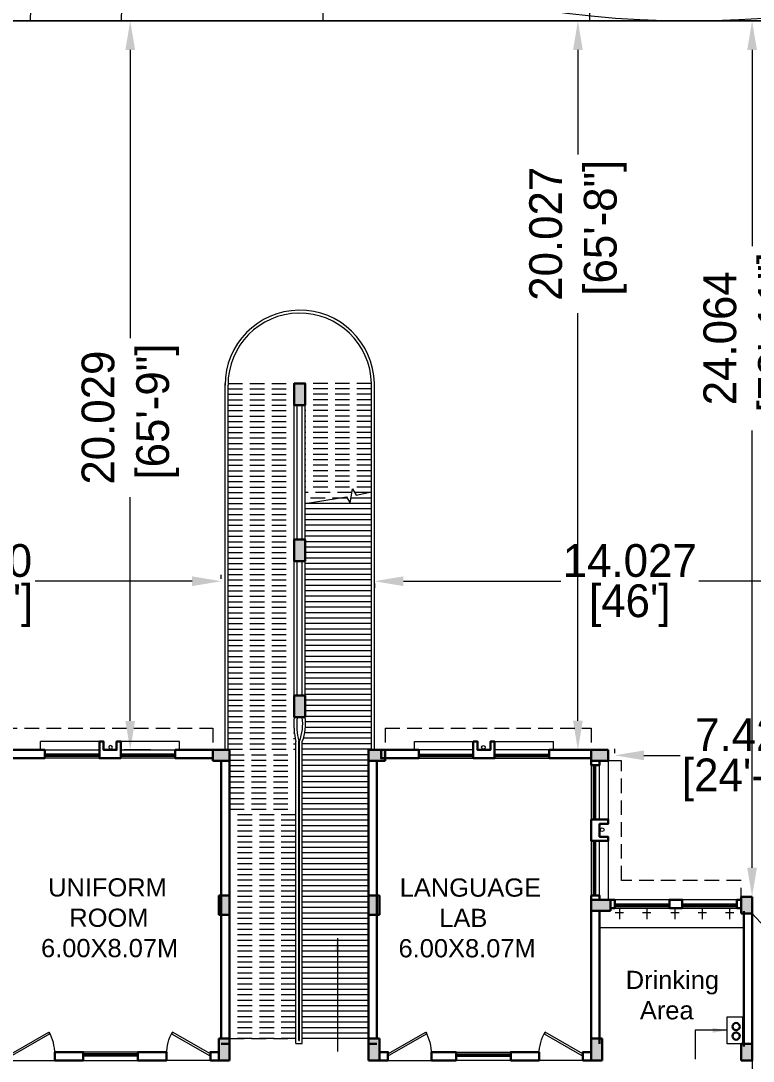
# Model space of a CAD drawing. Header units: millimetres. Extents: x 3614 to 12428, y -844 to 6844.
# Drawn here: x 5238.52 to 5258.63, y -372.13 to -343.55 of the extents above; entities that cross this region are included whole.
import ezdxf

# ---------------------------------------------------------------- set-up
doc = ezdxf.new("R2010")
doc.units = ezdxf.units.MM
doc.header["$LTSCALE"] = 40
doc.header["$MEASUREMENT"] = 0
doc.header["$PDMODE"] = 32
doc.header["$PDSIZE"] = 0.02
doc.linetypes.add('DASHED', pattern=[0.75, 0.5, -0.25])
doc.layers.get('0').update_dxf_attribs({"linetype": 'CONTINUOUS', "lineweight": 20})
doc.layers.get('Defpoints').update_dxf_attribs({"linetype": 'CONTINUOUS', "lineweight": 20})
for name, color, linetype, lineweight in [('CLL LEV.', 15, 'CONTINUOUS', 18), ('Column', 252, 'CONTINUOUS', 30), ('Column Hatch', 253, 'CONTINUOUS', 13), ('Dim', 220, 'CONTINUOUS', 15), ('Door', 54, 'CONTINUOUS', 18), ('EXPANSION JOINT', 248, 'CONTINUOUS', 20), ('Fixture', 44, 'CONTINUOUS', 15), ('Hatch', 42, 'CONTINUOUS', 15), ('Hidden', 30, 'DASHED', 18), ('LINE', 22, 'CONTINUOUS', 13), ('Railing', 23, 'CONTINUOUS', 18), ('RAMP', 213, 'CONTINUOUS', 15), ('Services', 1, 'DASHED', 30), ('TEXT', 7, 'CONTINUOUS', 20), ('Ventilator', 6, 'DASHED', 18), ('Wall', 7, 'CONTINUOUS', 30), ('Window', 150, 'CONTINUOUS', 15), ('Window-Wall', 7, 'CONTINUOUS', 18)]:
    doc.layers.add(name, color=color, linetype=linetype, lineweight=lineweight)
doc.styles.add('L120', font='simplex.shx', dxfattribs={"height": 1})
doc.styles.get("Standard").update_dxf_attribs({"font": 'txt.shx', "height": 0.03937})
doc.styles.add('Tabrej', font='GOTHIC.TTF')
doc.styles.add('Tabrej.', font='GOTHIC.TTF', dxfattribs={"height": 1})
doc.dimstyles.new('Current Dim style', dxfattribs={"dimscale": 0.3, "dimtxt": 1.8, "dimasz": 1.2, "dimexe": 0.18, "dimexo": 1, "dimgap": 0.09, "dimtad": 0, "dimzin": 0, "dimdsep": 46, "dimtxsty": 'Tabrej', "dimcen": 0.09, "dimclrd": 256, "dimclre": 256, "dimclrt": 7, "dimadec": 0, "dimazin": 0, "dimtfac": 1, "dimtofl": 0, "dimtmove": 2, "dimatfit": 3, "dimfxl": 0, "dimtolj": 1, "dimtzin": 0, "dimlwd": -1, "dimlwe": -1, "dimarcsym": 0})
doc.dimstyles.get("Standard").update_dxf_attribs({"dimtxt": 0.18, "dimasz": 0.18, "dimexe": 0.18, "dimexo": 0.0625, "dimgap": 0.09, "dimtad": 0, "dimtih": 1, "dimtoh": 1, "dimdec": 4, "dimzin": 0, "dimdsep": 46, "dimtxsty": 'Standard', "dimcen": 0.09, "dimadec": 0, "dimazin": 0, "dimtfac": 1, "dimtdec": 4, "dimtofl": 0, "dimtmove": 0, "dimatfit": 3, "dimfxl": 0, "dimtolj": 1, "dimtzin": 0, "dimarcsym": 0})
doc.dimstyles.new('Tabrej', dxfattribs={"dimtxt": 0.5, "dimasz": 0.45, "dimexe": 0.18, "dimexo": 0.0625, "dimgap": 0.09, "dimtad": 0, "dimdec": 3, "dimzin": 0, "dimdsep": 46, "dimtxsty": 'Tabrej', "dimcen": 0, "dimclrd": 256, "dimclre": 256, "dimclrt": 7, "dimaunit": 1, "dimadec": 3, "dimazin": 0, "dimtfac": 1, "dimtdec": 3, "dimtofl": 0, "dimtmove": 0, "dimatfit": 3, "dimfxl": 0, "dimtolj": 1, "dimtzin": 0, "dimlwd": -1, "dimlwe": -1, "dimarcsym": 0})

# ---------------------------------------------------------------- blocks, each defined once
blk = doc.blocks.new('Football Min')
for points in [[(-900.2, 3600), (-900.2, 0), (900.2, 0), (900.2, 3600)], [(-108, 3600), (108, 3600), (108, 3491.9), (-108, 3491.9)]]:
    blk.add_lwpolyline(points, close=True)
blk.add_lwpolyline([(-179, 3364.1), (-396.2, 3364.1), (-396.2, 3600)])
blk = doc.blocks.new('Hockey')
blk.add_line((-1079.9, 3600), (1079.9, 3600))
at = {"linetype": 'DASHED', "ltscale": 6000}
blk.add_arc((-73.8, 3600), 638.6, 180, 270, dxfattribs=at)
blk.add_arc((-73.8, 3600), 540.2, 180, 270)
blk = doc.blocks.new('*D45')
at = {"layer": 'Defpoints', "color": 0, "ltscale": 0.05, "transparency": 16777216}
for p in [(5253.818, -343.55), (5255.136, -343.55), (5254.601, -363.577)]:
    blk.add_point(p, dxfattribs=at)
at = {"layer": 'Dim', "ltscale": 0.05, "transparency": 16777216}
for p, q in [((5255.073, -343.55), (5253.638, -343.55)), ((5253.818, -344.35), (5253.818, -347.218)), ((5253.818, -362.777), (5253.818, -351.582)), ((5254.538, -363.577), (5253.638, -363.577))]:
    blk.add_line(p, q, dxfattribs=at)
for points in [[(5253.685, -344.35), (5253.952, -344.35), (5253.818, -343.55)], [(5253.685, -362.777), (5253.952, -362.777), (5253.818, -363.577)]]:
    blk.add_solid(points, dxfattribs=at)
at = {"layer": 'Dim', "color": 7, "ltscale": 0.05, "transparency": 16777216, "insert": (5253.818, -349.4), "char_height": 0.9, "attachment_point": 5, "rotation": 90, "style": 'Tabrej'}
blk.add_mtext('\\A1;20.027\\P [65\'-8"]', dxfattribs=at)
blk = doc.blocks.new('*D49')
at = {"layer": 'Defpoints', "color": 0, "ltscale": 0.05, "transparency": 16777216}
for p in [(5241.526, -343.55), (5242.141, -343.55), (5242.141, -363.579)]:
    blk.add_point(p, dxfattribs=at)
at = {"layer": 'Dim', "ltscale": 0.05, "transparency": 16777216}
for p, q in [((5242.078, -343.55), (5241.346, -343.55)), ((5241.526, -344.35), (5241.526, -352.268)), ((5241.526, -362.779), (5241.526, -356.632)), ((5242.078, -363.579), (5241.346, -363.579))]:
    blk.add_line(p, q, dxfattribs=at)
for points in [[(5241.392, -344.35), (5241.659, -344.35), (5241.526, -343.55)], [(5241.392, -362.779), (5241.659, -362.779), (5241.526, -363.579)]]:
    blk.add_solid(points, dxfattribs=at)
at = {"layer": 'Dim', "color": 7, "ltscale": 0.05, "transparency": 16777216, "insert": (5241.526, -354.45), "char_height": 0.9, "attachment_point": 5, "rotation": 90, "style": 'Tabrej'}
blk.add_mtext('\\A1;20.029\\P [65\'-9"]', dxfattribs=at)
blk = doc.blocks.new('*D55')
at = {"layer": 'Defpoints', "color": 0, "ltscale": 0.05, "transparency": 16777216}
for p in [(5258.601, -343.55), (5258.601, -343.55), (5258.601, -367.614)]:
    blk.add_point(p, dxfattribs=at)
at = {"layer": 'Dim', "ltscale": 0.05, "transparency": 16777216}
for p, q in [((5258.538, -343.55), (5258.421, -343.55)), ((5258.601, -344.35), (5258.601, -349.742)), ((5258.601, -366.814), (5258.601, -354.8)), ((5258.538, -367.614), (5258.421, -367.614))]:
    blk.add_line(p, q, dxfattribs=at)
for points in [[(5258.468, -344.35), (5258.734, -344.35), (5258.601, -343.55)], [(5258.468, -366.814), (5258.734, -366.814), (5258.601, -367.614)]]:
    blk.add_solid(points, dxfattribs=at)
at = {"layer": 'Dim', "color": 7, "ltscale": 0.05, "transparency": 16777216, "insert": (5258.601, -352.271), "char_height": 0.9, "attachment_point": 5, "rotation": 90, "style": 'Tabrej'}
blk.add_mtext('\\A1;24.064\\P [78\'-11"]', dxfattribs=at)
blk = doc.blocks.new('*D57')
at = {"layer": 'Defpoints', "color": 0, "ltscale": 0.05, "transparency": 16777216}
for p in [(5254.831, -363.727), (5262.256, -363.727), (5262.256, -363.727)]:
    blk.add_point(p, dxfattribs=at)
at = {"layer": 'Dim', "ltscale": 0.05, "transparency": 16777216}
for p, q in [((5254.831, -363.664), (5254.831, -363.547)), ((5255.631, -363.727), (5256.624, -363.727)), ((5261.456, -363.727), (5260.463, -363.727)), ((5262.256, -363.664), (5262.256, -363.547))]:
    blk.add_line(p, q, dxfattribs=at)
for points in [[(5255.631, -363.593), (5255.631, -363.86), (5254.831, -363.727)], [(5261.456, -363.593), (5261.456, -363.86), (5262.256, -363.727)]]:
    blk.add_solid(points, dxfattribs=at)
at = {"layer": 'Dim', "color": 7, "ltscale": 0.05, "transparency": 16777216, "char_height": 0.9, "attachment_point": 5, "style": 'Tabrej'}
for s, insert in [('\\A1;7.425', (5258.543, -363.164)), ('\\A1;[24\'-4"]', (5258.543, -364.4))]:
    blk.add_mtext(s, dxfattribs=dict(at, insert=insert))
blk = doc.blocks.new('*D58')
at = {"layer": 'Defpoints', "color": 0, "ltscale": 0.05, "transparency": 16777216}
for p in [(5248.229, -358.944), (5262.256, -358.944), (5262.256, -358.944)]:
    blk.add_point(p, dxfattribs=at)
at = {"layer": 'Dim', "ltscale": 0.05, "transparency": 16777216}
for p, q in [((5249.029, -358.944), (5253.349, -358.944)), ((5261.456, -358.944), (5257.136, -358.944)), ((5248.229, -359.006), (5248.229, -359.124)), ((5262.256, -359.006), (5262.256, -359.124))]:
    blk.add_line(p, q, dxfattribs=at)
for points in [[(5249.029, -358.81), (5249.029, -359.077), (5248.229, -358.944)], [(5261.456, -358.81), (5261.456, -359.077), (5262.256, -358.944)]]:
    blk.add_solid(points, dxfattribs=at)
at = {"layer": 'Dim', "color": 7, "ltscale": 0.05, "transparency": 16777216, "char_height": 0.9, "attachment_point": 5, "style": 'Tabrej'}
for s, insert in [('\\A1;14.027', (5255.242, -358.381)), ("\\A1;[46']", (5255.242, -359.617))]:
    blk.add_mtext(s, dxfattribs=dict(at, insert=insert))
blk = doc.blocks.new('*D59')
at = {"layer": 'Defpoints', "color": 0, "ltscale": 0.05, "transparency": 16777216}
for p in [(5229.956, -358.944), (5229.956, -358.944), (5244.026, -358.944)]:
    blk.add_point(p, dxfattribs=at)
at = {"layer": 'Dim', "ltscale": 0.05, "transparency": 16777216}
for p, q in [((5229.956, -358.881), (5229.956, -358.764)), ((5230.756, -358.944), (5235.071, -358.944)), ((5243.226, -358.944), (5238.911, -358.944)), ((5244.026, -358.881), (5244.026, -358.764))]:
    blk.add_line(p, q, dxfattribs=at)
for points in [[(5230.756, -358.81), (5230.756, -359.077), (5229.956, -358.944)], [(5243.226, -358.81), (5243.226, -359.077), (5244.026, -358.944)]]:
    blk.add_solid(points, dxfattribs=at)
at = {"layer": 'Dim', "color": 7, "ltscale": 0.05, "transparency": 16777216, "char_height": 0.9, "attachment_point": 5, "style": 'Tabrej'}
for s, insert in [('\\A1;14.070', (5236.991, -358.381)), ('\\A1;[46\'-2"]', (5236.991, -359.617))]:
    blk.add_mtext(s, dxfattribs=dict(at, insert=insert))
blk = doc.blocks.new('WINDOW 1')
at = {"layer": 'CLL LEV.'}
for p, q in [((-0.115, -0.23), (-0.115, -0.46)), ((1.615, -0.23), (1.615, -0.46)), ((-0.115, -0.46), (1.615, -0.46))]:
    blk.add_line(p, q, dxfattribs=at)
at = {"layer": 'Window'}
for p, q in [((0, -0.051), (1.5, -0.051)), ((0, -0.081), (1.5, -0.081))]:
    blk.add_line(p, q, dxfattribs=at)
at = {"layer": 'Window-Wall'}
for p, q in [((0, 0), (1.5, 0)), ((0, -0.23), (0, 0)), ((1.5, 0), (1.5, -0.23)), ((0, -0.115), (1.5, -0.115)), ((1.5, -0.23), (0, -0.23))]:
    blk.add_line(p, q, dxfattribs=at)
blk = doc.blocks.new('SHAFT2')
at = {"layer": 'Fixture'}
blk.add_circle((0.302, 0.307), 0.05, dxfattribs=at)
at = {"layer": 'Wall'}
blk.add_lwpolyline([(0, 0.585), (0.46, 0.585), (0.46, 0.47), (0.23, 0.47), (0.23, 0.115), (0.46, 0.115), (0.46, 0), (0, 0), (0, 0.585)], dxfattribs=at)
blk = doc.blocks.new('*U18')
for p, q in [((0, 0), (0, -6)), ((40, 0), (40, -6))]:
    blk.add_line(p, q)
blk.add_lwpolyline([(0, 0), (34.64, 20), (35.52, 18.48), (0.87, -1.52)], close=True)
blk.add_arc((0, 0), 40, 0, 30)
blk = doc.blocks.new('DOOR1')
at = {"layer": 'Door'}
blk.add_line((0, 0), (1.2, 0), dxfattribs=at)
at = {"layer": 'Door', "xscale": 0.0300000000000013, "yscale": 0.0300000000000013, "zscale": 0.0300000000000013}
blk.add_blockref('*U18', (0, 0.18), dxfattribs=at)
blk = doc.blocks.new('VENT 2')
at = {"layer": 'Ventilator', "linetype": 'Continuous', "ltscale": 0.02}
for p, q in [((0, 0.182), (1.5, 0.182)), ((0, 0.152), (1.5, 0.152))]:
    blk.add_line(p, q, dxfattribs=at)
at = {"layer": 'Window-Wall'}
for p, q in [((0, 0.23), (1.5, 0.23)), ((0, 0), (0, 0.23)), ((0, 0.115), (1.5, 0.115)), ((1.5, 0), (0, 0)), ((1.5, 0.23), (1.5, 0))]:
    blk.add_line(p, q, dxfattribs=at)
blk = doc.blocks.new('colm 600')
at = {"layer": 'Column Hatch'}
h = blk.add_hatch(color=0, dxfattribs=at)
h.dxf.hatch_style = 1
h.paths.add_polyline_path([(5460.775, -628.796), (5460.475, -628.796), (5460.475, -629.396), (5460.775, -629.396)])
at = {"layer": 'Column'}
for p, q in [((5460.775, -628.796), (5460.475, -628.796)), ((5460.475, -628.796), (5460.475, -629.396)), ((5460.775, -629.396), (5460.775, -628.796)), ((5460.475, -629.396), (5460.775, -629.396))]:
    blk.add_line(p, q, dxfattribs=at)
blk = doc.blocks.new('COLM 530')
at = {"layer": 'Column Hatch'}
h = blk.add_hatch(color=0, dxfattribs=at)
h.dxf.hatch_style = 1
h.paths.add_polyline_path([(5443.518, -633.795), (5443.218, -633.795), (5443.218, -634.325), (5443.518, -634.325)])
at = {"layer": 'Column'}
for p, q in [((5443.518, -633.795), (5443.218, -633.795)), ((5443.218, -633.795), (5443.218, -634.325)), ((5443.518, -634.325), (5443.518, -633.795)), ((5443.218, -634.325), (5443.518, -634.325))]:
    blk.add_line(p, q, dxfattribs=at)
blk = doc.blocks.new('COLUMN 546')
at = {"layer": 'Column Hatch'}
h = blk.add_hatch(color=0, dxfattribs=at)
h.dxf.hatch_style = 1
h.paths.add_polyline_path([(0, 0), (0.3, 0), (0.3, 0.46), (0, 0.46)])
at = {"layer": 'Column'}
for p, q in [((0.3, 0.46), (0, 0.46)), ((0, 0.46), (0, 0)), ((0.3, 0), (0.3, 0.46)), ((0, 0), (0.3, 0))]:
    blk.add_line(p, q, dxfattribs=at)
blk = doc.blocks.new('PROJ FNVJ')
at = {"layer": 'Hidden', "ltscale": 0.02}
for p, q in [((5461.628, -603.619), (5467.398, -603.619)), ((5461.628, -603.619), (5461.628, -604.221)), ((5467.398, -603.619), (5467.398, -604.221))]:
    blk.add_line(p, q, dxfattribs=at)
blk = doc.blocks.new('hyu')
at = {"layer": 'Hatch'}
blk.add_lwpolyline([(2606.826, 450.7799), (2606.826, 490.2799, 1), (2553.986, 490.2799), (2553.986, 450.7799, 1)], format="xyb", close=True, dxfattribs=at)
blk = doc.blocks.new('NEW BILDING')
at = {"layer": 'CLL LEV.'}
for p, q in [((5478.0178, -284.3911), (5478.2478, -284.3911)), ((5478.2478, -284.3911), (5478.2478, -286.1211))]:
    blk.add_line(p, q, dxfattribs=at)
at = {"layer": 'Dim'}
for p, q in [((5469.711, -283.0362), (5469.711, -283.0361)), ((5469.931, -283.0362), (5469.931, -283.0361))]:
    blk.add_line(p, q, dxfattribs=at)
at = {"layer": 'Dim', "linetype": 'Continuous'}
blk.add_lwpolyline([(5469.931, -275.2361), (5471.0654, -275.0574), (5471.1651, -275.2299), (5471.2342, -274.8375), (5471.3338, -275.01), (5471.751, -274.92)], dxfattribs=at)
at = {"layer": 'EXPANSION JOINT', "linetype": 'ByBlock', "ltscale": 0.05}
blk.add_line((5482.2028, -290.5361), (5482.2028, -294.3511), dxfattribs=at)
at = {"layer": 'Fixture', "linetype": 'ByBlock', "ltscale": 0.05}
for p, q in [((5478.5592, -286.3511), (5478.5592, -286.6511)), ((5479.3092, -286.3511), (5479.3092, -286.6511)), ((5480.0842, -286.3511), (5480.0842, -286.6511)), ((5480.8342, -286.3511), (5480.8342, -286.6511)), ((5481.5842, -286.3511), (5481.5842, -286.6511)), ((5478.4442, -286.4726), (5478.6742, -286.4726)), ((5479.1942, -286.4726), (5479.4242, -286.4726)), ((5479.9692, -286.4726), (5480.1992, -286.4726)), ((5480.7192, -286.4726), (5480.9492, -286.4726)), ((5481.4692, -286.4726), (5481.6992, -286.4726)), ((5478.0192, -286.883), (5481.9392, -286.883))]:
    blk.add_line(p, q, dxfattribs=at)
at = {"layer": 'Hidden', "ltscale": 0.02}
for p, q in [((5472.1328, -281.4041), (5477.7878, -281.4041)), ((5472.1328, -281.4041), (5472.1328, -282.0061)), ((5477.7878, -281.4041), (5477.7878, -282.0061)), ((5478.6178, -282.3061), (5478.0178, -282.3061)), ((5478.6178, -285.5911), (5478.6178, -282.3061)), ((5481.9015, -285.5911), (5478.6178, -285.5911)), ((5481.9015, -286.1911), (5481.9015, -285.5911))]:
    blk.add_line(p, q, dxfattribs=at)
at = {"layer": 'LINE', "linetype": 'ByBlock', "ltscale": 0.05}
blk.add_lwpolyline([(5481.5212, -289.3397), (5481.9378, -289.3397), (5481.9378, -290.0761), (5481.5212, -290.0761)], close=True, dxfattribs=at)
at = {"layer": 'Railing'}
for p, q in [((5467.7328, -282.0061), (5467.7328, -271.9361)), ((5467.8128, -282.0061), (5467.8128, -271.9869)), ((5469.631, -281.1061), (5469.631, -271.9361)), ((5469.931, -281.1061), (5469.931, -271.9361)), ((5471.751, -282.0061), (5471.751, -271.9361)), ((5471.831, -282.0061), (5471.831, -271.9361)), ((5469.711, -276.2211), (5469.711, -272.5361)), ((5469.851, -276.2211), (5469.851, -272.5361)), ((5469.711, -280.5061), (5469.711, -276.8211)), ((5469.851, -280.5061), (5469.851, -276.8211)), ((5469.676, -290.0709), (5469.676, -281.7761)), ((5469.756, -289.9839), (5469.756, -281.7668)), ((5469.7728, -289.9839), (5469.7728, -281.7669)), ((5469.8528, -290.0709), (5469.8528, -281.7762)), ((5469.676, -290.0709), (5469.8528, -290.0709)), ((5469.756, -289.9839), (5469.7728, -289.9839))]:
    blk.add_line(p, q, dxfattribs=at)
for centre, radius, start, end in [((5469.7821, -271.9755), 2.0493, 1.14574, 180.33026), ((5469.7821, -271.9755), 1.9693, 1.14574, 180.33026), ((5471.7037, -281.3034), 2.0821, 174.56259, 193.12232), ((5471.7037, -281.3034), 2.0021, 174.56259, 193.3831), ((5468.595, -281.294), 1.2692, 338.12263, 8.16683), ((5468.6201, -281.2928), 1.3241, 338.58679, 8.10546)]:
    blk.add_arc(centre, radius, start, end, dxfattribs=at)
at = {"layer": 'RAMP', "linetype": 'DASHED', "ltscale": 0.02}
for p, q in [((5467.8128, -271.9361), (5469.631, -271.9361)), ((5471.751, -271.9361), (5469.931, -271.9361)), ((5467.8128, -272.0861), (5469.631, -272.0861)), ((5467.8128, -272.2361), (5469.631, -272.2361)), ((5471.751, -272.0861), (5469.931, -272.0861)), ((5471.751, -272.2361), (5469.931, -272.2361)), ((5467.8128, -272.3861), (5469.631, -272.3861)), ((5467.8128, -272.5361), (5469.631, -272.5361)), ((5471.751, -272.3861), (5469.931, -272.3861)), ((5471.751, -272.5361), (5469.931, -272.5361)), ((5467.8128, -272.6861), (5469.631, -272.6861)), ((5467.8128, -272.8361), (5469.631, -272.8361)), ((5471.751, -272.6861), (5469.931, -272.6861)), ((5471.751, -272.8361), (5469.931, -272.8361)), ((5467.8128, -272.9861), (5469.631, -272.9861)), ((5467.8128, -273.1361), (5469.631, -273.1361)), ((5471.751, -272.9861), (5469.931, -272.9861)), ((5471.751, -273.1361), (5469.931, -273.1361)), ((5467.8128, -273.2861), (5469.631, -273.2861)), ((5467.8128, -273.4361), (5469.631, -273.4361)), ((5471.751, -273.2861), (5469.931, -273.2861)), ((5471.751, -273.4361), (5469.931, -273.4361)), ((5467.8128, -273.5861), (5469.631, -273.5861)), ((5467.8128, -273.7361), (5469.631, -273.7361)), ((5471.751, -273.5861), (5469.931, -273.5861)), ((5471.751, -273.7361), (5469.931, -273.7361)), ((5467.8128, -273.8861), (5469.631, -273.8861)), ((5467.8128, -274.0361), (5469.631, -274.0361)), ((5471.751, -273.8861), (5469.931, -273.8861)), ((5471.751, -274.0361), (5469.931, -274.0361)), ((5467.8128, -274.1861), (5469.631, -274.1861)), ((5467.8128, -274.3361), (5469.631, -274.3361)), ((5471.751, -274.1861), (5469.931, -274.1861)), ((5471.751, -274.3361), (5469.931, -274.3361)), ((5467.8128, -274.4861), (5469.631, -274.4861)), ((5467.8128, -274.6361), (5469.631, -274.6361)), ((5471.751, -274.4861), (5469.931, -274.4861)), ((5471.751, -274.6361), (5469.931, -274.6361)), ((5467.8128, -274.7861), (5469.631, -274.7861)), ((5471.751, -274.7861), (5469.931, -274.7861)), ((5467.8128, -274.9361), (5469.631, -274.9361)), ((5467.8128, -275.0861), (5469.631, -275.0861)), ((5471.2168, -274.9361), (5469.931, -274.9361)), ((5471.082, -275.0861), (5469.931, -275.0861)), ((5467.8128, -275.2361), (5469.631, -275.2361)), ((5467.8128, -275.3861), (5469.631, -275.3861)), ((5467.8128, -275.5361), (5469.631, -275.5361)), ((5467.8128, -275.6861), (5469.631, -275.6861)), ((5467.8128, -275.8361), (5469.631, -275.8361)), ((5467.8128, -275.9861), (5469.631, -275.9861)), ((5467.8128, -276.1361), (5469.631, -276.1361)), ((5467.8128, -276.2861), (5469.631, -276.2861)), ((5467.8128, -276.4361), (5469.631, -276.4361)), ((5467.8128, -276.5861), (5469.631, -276.5861)), ((5467.8128, -276.7361), (5469.631, -276.7361)), ((5467.8128, -276.8861), (5469.631, -276.8861)), ((5467.8128, -277.0361), (5469.631, -277.0361)), ((5467.8128, -277.1861), (5469.631, -277.1861)), ((5467.8128, -277.3361), (5469.631, -277.3361)), ((5467.8128, -277.4861), (5469.631, -277.4861)), ((5467.8128, -277.6361), (5469.631, -277.6361)), ((5467.8128, -277.7861), (5469.631, -277.7861)), ((5467.8128, -277.9361), (5469.631, -277.9361)), ((5467.8128, -278.0861), (5469.631, -278.0861)), ((5467.8128, -278.2361), (5469.631, -278.2361)), ((5467.8128, -278.3861), (5469.631, -278.3861)), ((5467.8128, -278.5361), (5469.631, -278.5361)), ((5467.8128, -278.6861), (5469.631, -278.6861)), ((5467.8128, -278.8361), (5469.631, -278.8361)), ((5467.8128, -278.9861), (5469.631, -278.9861)), ((5467.8128, -279.1361), (5469.631, -279.1361)), ((5467.8128, -279.2861), (5469.631, -279.2861)), ((5467.8128, -279.4361), (5469.631, -279.4361)), ((5467.8128, -279.5861), (5469.631, -279.5861)), ((5467.8128, -279.7361), (5469.631, -279.7361)), ((5467.8128, -279.8861), (5469.631, -279.8861)), ((5467.8128, -280.0361), (5469.631, -280.0361)), ((5467.8128, -280.1861), (5469.631, -280.1861)), ((5467.8128, -280.3361), (5469.631, -280.3361)), ((5467.8128, -280.4861), (5469.631, -280.4861)), ((5467.8128, -280.6361), (5469.631, -280.6361)), ((5467.8128, -280.7861), (5469.631, -280.7861)), ((5467.8128, -280.9361), (5469.631, -280.9361)), ((5467.8128, -281.0861), (5469.631, -281.0861)), ((5467.8128, -281.2361), (5469.631, -281.2361)), ((5467.8128, -281.3861), (5469.631, -281.3861)), ((5467.8128, -281.5361), (5469.631, -281.5361)), ((5467.8128, -281.6888), (5469.6576, -281.6888)), ((5467.8128, -281.8361), (5469.676, -281.8361)), ((5467.8128, -281.9861), (5469.676, -281.9861)), ((5467.8578, -282.1361), (5469.676, -282.1361)), ((5467.8578, -282.2861), (5469.676, -282.2861)), ((5467.8578, -282.4361), (5469.676, -282.4361)), ((5467.8578, -282.5861), (5469.676, -282.5861)), ((5467.8578, -282.7361), (5469.676, -282.7361)), ((5467.8578, -282.8861), (5469.676, -282.8861)), ((5467.8578, -283.0361), (5469.676, -283.0361)), ((5467.8578, -283.1861), (5469.676, -283.1861)), ((5467.8578, -283.3361), (5469.6705, -283.3361)), ((5467.8578, -283.4861), (5469.6668, -283.4861)), ((5467.8578, -283.6361), (5469.676, -283.6361)), ((5469.676, -283.7861), (5467.8578, -283.7861)), ((5469.676, -283.9361), (5467.8578, -283.9361)), ((5469.676, -284.0861), (5467.8578, -284.0861)), ((5469.676, -284.2361), (5467.8578, -284.2361)), ((5469.676, -284.3861), (5467.8578, -284.3861)), ((5469.676, -284.5361), (5467.8578, -284.5361)), ((5469.676, -284.6861), (5467.8578, -284.6861)), ((5469.676, -284.8361), (5467.8578, -284.8361)), ((5469.676, -284.9861), (5467.8578, -284.9861)), ((5469.676, -285.1361), (5467.8578, -285.1361)), ((5469.676, -285.2861), (5467.8578, -285.2861)), ((5469.676, -285.4361), (5467.8578, -285.4361)), ((5469.676, -285.5861), (5467.8578, -285.5861)), ((5469.676, -285.7361), (5467.8578, -285.7361)), ((5469.676, -285.8861), (5467.8578, -285.8861)), ((5469.676, -286.0361), (5467.8578, -286.0361)), ((5469.676, -286.1861), (5467.8578, -286.1861)), ((5469.676, -286.3361), (5467.8578, -286.3361)), ((5469.676, -286.4861), (5467.8578, -286.4861)), ((5469.676, -286.6361), (5467.8578, -286.6361)), ((5469.676, -286.7861), (5467.8578, -286.7861)), ((5469.676, -286.9361), (5467.8578, -286.9361)), ((5469.676, -287.0861), (5467.8578, -287.0861)), ((5469.676, -287.2361), (5467.8578, -287.2361)), ((5469.676, -287.3861), (5467.8578, -287.3861)), ((5469.676, -287.5361), (5467.8578, -287.5361)), ((5469.676, -287.6861), (5467.8578, -287.6861)), ((5469.676, -287.8361), (5467.8578, -287.8361)), ((5469.676, -287.9861), (5467.8578, -287.9861)), ((5469.676, -288.1361), (5467.8578, -288.1361)), ((5469.676, -288.2861), (5467.8578, -288.2861)), ((5469.676, -288.4361), (5467.8578, -288.4361)), ((5469.676, -288.5861), (5467.8578, -288.5861)), ((5469.676, -288.7361), (5467.8578, -288.7361)), ((5469.676, -288.8861), (5467.8578, -288.8861)), ((5469.676, -289.0361), (5467.8578, -289.0361)), ((5469.676, -289.1861), (5467.8578, -289.1861)), ((5469.676, -289.3361), (5467.8578, -289.3361)), ((5469.676, -289.4861), (5467.8578, -289.4861)), ((5469.676, -289.6361), (5467.8578, -289.6361)), ((5469.676, -289.7861), (5467.8578, -289.7861)), ((5467.8578, -289.9361), (5469.676, -289.9361)), ((5469.676, -289.9361), (5467.8578, -289.9361))]:
    blk.add_line(p, q, dxfattribs=at)
at = {"layer": 'RAMP'}
for p, q in [((5471.751, -275.0861), (5471.1904, -275.0861)), ((5471.751, -274.9361), (5471.2911, -274.9361)), ((5471.751, -275.2361), (5469.931, -275.2361)), ((5471.751, -275.3861), (5469.931, -275.3861)), ((5471.751, -275.5361), (5469.931, -275.5361)), ((5471.751, -275.6861), (5469.931, -275.6861)), ((5471.751, -275.8361), (5469.931, -275.8361)), ((5471.751, -275.9861), (5469.931, -275.9861)), ((5471.751, -276.1361), (5469.931, -276.1361)), ((5471.751, -276.2861), (5469.931, -276.2861)), ((5471.751, -276.4361), (5469.931, -276.4361)), ((5471.751, -276.5861), (5469.931, -276.5861)), ((5471.751, -276.7361), (5469.931, -276.7361)), ((5471.751, -276.8861), (5469.931, -276.8861)), ((5471.751, -277.0361), (5469.931, -277.0361)), ((5471.751, -277.1861), (5469.931, -277.1861)), ((5471.751, -277.3361), (5469.931, -277.3361)), ((5471.751, -277.4861), (5469.931, -277.4861)), ((5471.751, -277.6361), (5469.931, -277.6361)), ((5471.751, -277.7861), (5469.931, -277.7861)), ((5471.751, -277.9361), (5469.931, -277.9361)), ((5471.751, -278.0861), (5469.931, -278.0861)), ((5471.751, -278.2361), (5469.931, -278.2361)), ((5471.751, -278.3861), (5469.931, -278.3861)), ((5471.751, -278.5361), (5469.931, -278.5361)), ((5471.751, -278.6861), (5469.931, -278.6861)), ((5471.751, -278.8361), (5469.931, -278.8361)), ((5471.751, -278.9861), (5469.931, -278.9861)), ((5471.751, -279.1361), (5469.931, -279.1361)), ((5471.751, -279.2861), (5469.931, -279.2861)), ((5471.751, -279.4361), (5469.931, -279.4361)), ((5471.751, -279.5861), (5469.931, -279.5861)), ((5471.751, -279.7361), (5469.931, -279.7361)), ((5471.751, -279.8861), (5469.931, -279.8861)), ((5471.751, -280.0361), (5469.931, -280.0361)), ((5471.751, -280.1861), (5469.931, -280.1861)), ((5471.751, -280.3361), (5469.931, -280.3361)), ((5471.751, -280.4861), (5469.931, -280.4861)), ((5471.751, -280.6361), (5469.931, -280.6361)), ((5471.751, -280.7861), (5469.931, -280.7861)), ((5471.751, -280.9361), (5469.931, -280.9361)), ((5471.751, -281.0861), (5469.931, -281.0861)), ((5471.751, -281.2361), (5469.931, -281.2361)), ((5471.751, -281.3861), (5469.931, -281.3861)), ((5471.751, -281.6861), (5469.9049, -281.6861)), ((5471.751, -281.5361), (5469.931, -281.5361)), ((5471.751, -281.8362), (5469.8528, -281.8362)), ((5471.751, -281.9862), (5469.8528, -281.9862)), ((5471.6728, -282.1362), (5469.8528, -282.1362)), ((5471.6728, -282.2862), (5469.8528, -282.2862)), ((5471.6728, -282.4362), (5469.8528, -282.4362)), ((5471.6728, -282.5862), (5469.8528, -282.5862)), ((5471.6728, -282.7362), (5469.8528, -282.7362)), ((5471.6728, -282.8862), (5469.8528, -282.8862)), ((5471.6728, -283.0362), (5469.8528, -283.0362)), ((5471.6728, -283.1862), (5469.8528, -283.1862)), ((5471.6728, -283.3362), (5469.8583, -283.3362)), ((5471.6728, -283.4862), (5469.8621, -283.4862)), ((5471.6728, -283.6362), (5469.8528, -283.6362)), ((5471.6436, -283.7862), (5469.8528, -283.7862)), ((5471.6728, -283.9362), (5469.8528, -283.9362)), ((5471.6728, -284.0862), (5469.8528, -284.0862)), ((5471.6728, -284.2362), (5469.8528, -284.2362)), ((5471.6728, -284.3862), (5469.8528, -284.3862)), ((5471.6728, -284.5362), (5469.8528, -284.5362)), ((5471.6728, -284.6862), (5469.8528, -284.6862)), ((5471.6728, -284.8362), (5469.8528, -284.8362)), ((5471.6728, -284.9862), (5469.8528, -284.9862)), ((5471.6728, -285.1362), (5469.8528, -285.1362)), ((5471.6728, -285.2862), (5469.8528, -285.2862)), ((5471.6728, -285.4362), (5469.8528, -285.4362)), ((5471.6728, -285.5862), (5469.8528, -285.5862)), ((5471.6728, -285.7362), (5469.8528, -285.7362)), ((5471.6728, -285.8862), (5469.8528, -285.8862)), ((5471.6728, -286.0362), (5469.8528, -286.0362)), ((5471.6728, -286.1862), (5469.8528, -286.1862)), ((5471.6728, -286.3362), (5469.8528, -286.3362)), ((5471.6728, -286.4862), (5469.8528, -286.4862)), ((5471.6728, -286.6362), (5469.8528, -286.6362)), ((5471.6728, -286.7862), (5469.8528, -286.7862)), ((5471.6728, -286.9362), (5469.8528, -286.9362)), ((5471.6728, -287.0862), (5469.8528, -287.0862)), ((5471.6728, -287.2362), (5469.8528, -287.2362)), ((5471.6728, -287.3862), (5469.8528, -287.3862)), ((5471.6728, -287.5362), (5469.8528, -287.5362)), ((5471.6728, -287.6862), (5469.8528, -287.6862)), ((5471.6728, -287.8362), (5469.8528, -287.8362)), ((5471.6728, -287.9862), (5469.8528, -287.9862)), ((5471.6728, -288.1362), (5469.8528, -288.1362)), ((5471.6728, -288.2862), (5469.8528, -288.2862)), ((5471.6728, -288.4362), (5469.8528, -288.4362)), ((5471.6728, -288.5862), (5469.8528, -288.5862)), ((5471.6728, -288.7362), (5469.8528, -288.7362)), ((5471.6728, -288.8862), (5469.8528, -288.8862)), ((5471.6728, -289.0362), (5469.8528, -289.0362)), ((5471.6728, -289.1862), (5469.8528, -289.1862)), ((5471.6728, -289.3362), (5469.8528, -289.3362)), ((5471.6728, -289.4862), (5469.8528, -289.4862)), ((5471.6728, -289.6362), (5469.8528, -289.6362)), ((5471.6728, -289.7862), (5469.8528, -289.7862)), ((5471.6728, -289.9362), (5469.8528, -289.9362))]:
    blk.add_line(p, q, dxfattribs=at)
at = {"layer": 'Services', "linetype": 'ByBlock', "ltscale": 0.05}
for centre in [(5481.7644, -289.606), (5481.7644, -289.8661)]:
    blk.add_circle(centre, 0.1, dxfattribs=at)
at = {"layer": 'TEXT'}
blk.add_line((5480.637, -289.7079), (5480.637, -290.5017), dxfattribs=at)
at = {"layer": 'Wall'}
for p, q in [((5467.6278, -282.3061), (5467.6278, -289.9361)), ((5467.8578, -282.3061), (5467.8578, -289.9361)), ((5471.6728, -282.3062), (5471.6728, -289.9362)), ((5471.9028, -282.3062), (5471.9028, -289.9362))]:
    blk.add_line(p, q, dxfattribs=at)
at = {"layer": 'Wall', "ltscale": 0.05}
for p, q in [((5477.7878, -286.4211), (5477.7878, -290.0761)), ((5478.0178, -286.4211), (5478.0178, -290.0761)), ((5467.8578, -290.0762), (5467.6278, -290.0762)), ((5471.6728, -290.0762), (5471.9028, -290.0762))]:
    blk.add_line(p, q, dxfattribs=at)
at = {"layer": 'Wall', "linetype": 'ByBlock', "ltscale": 0.05}
for p, q in [((5481.9728, -290.1561), (5481.9728, -286.433)), ((5482.2028, -290.0761), (5482.2028, -286.433))]:
    blk.add_line(p, q, dxfattribs=at)
at = {"layer": 'Wall'}
for points in [[(5461.6278, -282.0061), (5462.7814, -282.0061), (5462.7814, -282.2361), (5461.6278, -282.2361), (5461.6278, -282.0061)], [(5466.3664, -282.0061), (5467.3978, -282.0061), (5467.3978, -282.2361), (5466.3664, -282.2361), (5466.3664, -282.0061)], [(5473.0492, -282.0061), (5472.0178, -282.0061), (5472.0178, -282.2361), (5473.0492, -282.2361), (5473.0492, -282.0061)], [(5477.7878, -282.0061), (5476.6342, -282.0061), (5476.6342, -282.2361), (5477.7878, -282.2361), (5477.7878, -282.0061)], [(5478.0178, -282.3061), (5478.0178, -282.4211), (5477.7878, -282.4211), (5477.7878, -282.3061), (5478.0178, -282.3061)], [(5478.0178, -282.4211), (5478.0178, -282.3061), (5477.7878, -282.3061), (5477.7878, -282.4211), (5478.0178, -282.4211)], [(5478.0178, -286.1211), (5478.0178, -286.0061), (5477.7878, -286.0061), (5477.7878, -286.1211), (5478.0178, -286.1211)], [(5478.4342, -286.3511), (5478.4342, -286.1211), (5478.3178, -286.1211), (5478.3178, -286.3511), (5478.4342, -286.3511)], [(5480.2878, -286.3511), (5480.2878, -286.1211), (5479.9342, -286.1211), (5479.9342, -286.3511), (5480.2878, -286.3511)], [(5481.9042, -286.3511), (5481.9042, -286.1211), (5481.7878, -286.1211), (5481.7878, -286.3511), (5481.9042, -286.3511)], [(5463.0578, -290.3061), (5463.0578, -290.5361), (5463.8401, -290.5361), (5463.8401, -290.3061), (5463.0578, -290.3061)], [(5466.1278, -290.3062), (5466.1278, -290.5362), (5465.3401, -290.5362), (5465.3401, -290.3062), (5466.1278, -290.3062)], [(5467.5578, -290.3062), (5467.5578, -290.5362), (5467.3278, -290.5362), (5467.3278, -290.3062), (5467.5578, -290.3062)], [(5471.9728, -290.3062), (5471.9728, -290.5362), (5472.2028, -290.5362), (5472.2028, -290.3062), (5471.9728, -290.3062)], [(5473.4028, -290.3062), (5473.4028, -290.5362), (5474.0756, -290.5362), (5474.0756, -290.3062), (5473.4028, -290.3062)], [(5476.3578, -290.3061), (5476.3578, -290.5361), (5475.5756, -290.5361), (5475.5756, -290.3061), (5476.3578, -290.3061)], [(5477.7878, -290.3061), (5477.7878, -290.5361), (5477.5578, -290.5361), (5477.5578, -290.3061), (5477.7878, -290.3061)]]:
    blk.add_lwpolyline(points, dxfattribs=at)
at = {"layer": 'Window-Wall'}
blk.add_line((5478.0178, -284.5061), (5477.7878, -284.5061), dxfattribs=at)
at = {"layer": 'Window-Wall', "linetype": 'DASHED', "ltscale": 0.05}
blk.add_line((5482.2028, -286.5011), (5485.8578, -290.4561), dxfattribs=at)
for name, p in [('colm 600', (9.1559, 356.8596)), ('colm 600', (9.1559, 352.5746)), ('colm 600', (9.1559, 348.2896)), ('COLM 530', (24.34, 347.7887)), ('COLM 530', (28.455, 347.7887)), ('colm 600', (7.0828, 338.8596)), ('colm 600', (11.1978, 338.8595))]:
    blk.add_blockref(name, p)
at = {"linetype": 'ByBlock', "extrusion": (0, 0, -1), "zscale": -1, "rotation": 89.99999999993977}
blk.add_blockref('SHAFT2', (-5464.2814, -282.2361), dxfattribs=at)
at = {"linetype": 'ByBlock', "extrusion": (0, 0, -1), "xscale": -1, "zscale": -1, "rotation": 270.0000000000603}
blk.add_blockref('SHAFT2', (-5475.1342, -282.2361), dxfattribs=at)
at = {"color": 7, "extrusion": (0, 0, -1), "xscale": -1, "zscale": -1, "rotation": 270}
blk.add_blockref('COLUMN 546', (-5467.8578, -282.3061), dxfattribs=at)
at = {"color": 7, "extrusion": (0, 0, -1), "zscale": -1, "rotation": 90.00000000000004}
for p in [(-5471.6728, -282.3062), (-5477.7878, -282.3061)]:
    blk.add_blockref('COLUMN 546', p, dxfattribs=at)
at = {"linetype": 'ByBlock', "extrusion": (0, 0, -1), "xscale": -1, "zscale": -1}
blk.add_blockref('SHAFT2', (-5477.7878, -284.5061), dxfattribs=at)
at = {"color": 7, "extrusion": (0, 0, -1), "zscale": -1}
for p in [(-5482.2028, -286.5011), (-5482.2028, -290.5361)]:
    blk.add_blockref('COLUMN 546', p, dxfattribs=at)
at = {"xscale": -1, "rotation": 90}
blk.add_blockref('COLM 530', (4843.993, 5157.0967), dxfattribs=at)
at = {"xscale": -1}
blk.add_blockref('colm 600', (10938.5629, 338.8596), dxfattribs=at)
at = {"layer": 'CLL LEV.', "rotation": 180.0000000000602}
for p in [(5464.2814, -282.2361), (5466.3664, -282.2361)]:
    blk.add_blockref('WINDOW 1', p, dxfattribs=at)
at = {"layer": 'CLL LEV.', "xscale": -1}
for p, rotation in [((5473.0492, -282.2361), 180), ((5475.1342, -282.2361), 180), ((5477.7878, -282.4211), 90.00000000000004), ((5477.7878, -284.5061), 90.00000000000004)]:
    blk.add_blockref('WINDOW 1', p, dxfattribs=dict(at, rotation=rotation))
at = {"layer": 'Hidden'}
blk.add_blockref('PROJ FNVJ', (0, 322.2146), dxfattribs=at)
at = {"layer": 'Wall', "extrusion": (0, 0, -1), "zscale": -1, "rotation": 180}
for p in [(-5478.4342, -286.1211), (-5480.2878, -286.1211)]:
    blk.add_blockref('VENT 2', p, dxfattribs=at)
at = {"layer": 'Wall'}
blk.add_blockref('DOOR1', (5461.8578, -290.5361), dxfattribs=at)
at = {"layer": 'Wall', "extrusion": (0, 0, -1), "zscale": -1}
for name, p in [('DOOR1', (-5467.3278, -290.5362)), ('VENT 2', (-5465.3401, -290.5361))]:
    blk.add_blockref(name, p, dxfattribs=at)
at = {"layer": 'Wall', "extrusion": (0, 0, -1), "xscale": -1, "zscale": -1}
for name, p in [('DOOR1', (-5472.2028, -290.5362)), ('VENT 2', (-5474.0756, -290.5361))]:
    blk.add_blockref(name, p, dxfattribs=at)
at = {"layer": 'Wall', "xscale": -1}
blk.add_blockref('DOOR1', (5477.5578, -290.5361), dxfattribs=at)
at = {"layer": 'TEXT', "char_height": 0.5, "attachment_point": 1, "style": 'Tabrej.'}
for s, width, insert in [('{\\fArial|b0|i0|c0|p34;    UNIFORM\\P       ROOM\\P   6.00X8.07M}', 19.989683, (5462.0975, -285.5316)), ('\\pi0.35895;{\\fArial|b0|i0|c0|p34;    LANGUAGE\\P\\pi1.8335;  LAB\\P\\pi0.52113;   6.00X8.07M}', 5.338294, (5471.3926, -285.5363)), ('{\\fArial|b0|i0|c0|p34;Drinking\\P  Area}', 19.989683, (5478.7344, -288.0731))]:
    blk.add_mtext_dynamic_manual_height_columns(s, width=width, gutter_width=5, heights=[0], dxfattribs=dict(at, insert=insert))
at = {"layer": 'TEXT'}
blk.add_leader([(5470.816, -287.1726), (5470.816, -290.2926)], dimstyle='Current Dim style', dxfattribs=at)
blk.add_leader([(5481.5212, -289.7079), (5480.637, -289.7079)], dimstyle='Standard', override={"dimscale": 40, "dimasz": 0.01, "dimgap": 0.09, "dimtad": 0, "dimpost": "'", "dimtxsty": 'L120', "dimarcsym": 1}, dxfattribs=at)

msp = doc.modelspace()

# ---------------------------------------------------------------- block references
at = {"layer": 'Hatch'}
msp.add_blockref('hyu', (2676.476, -767.9097), dxfattribs=at)
at = {"layer": 'Hatch', "extrusion": (0, 0, -1), "xscale": 0.0254000000000038, "yscale": 0.0254000000000038, "zscale": -0.0254000000000038, "rotation": 180}
for name in ['Hockey', 'Football Min']:
    msp.add_blockref(name, (-5256.882, -252.1098), dxfattribs=at)
at = {"layer": 'Window-Wall'}
msp.add_blockref('NEW BILDING', (-223.6024, -81.5725), dxfattribs=at)

# ---------------------------------------------------------------- dimensions: what is measured, and where the dimension line sits
at = {"layer": 'Dim', "ltscale": 0.05}
for base, p1, p2, picture, middle in [((5241.5258, -343.5498), (5242.1409, -363.5786), (5242.1409, -343.5498), '*D49', (5241.5258, -354.4502)), ((5253.8184, -343.5498), (5254.6009, -363.5766), (5255.1359, -343.5498), '*D45', (5253.8184, -349.3997)), ((5258.6009, -343.5498), (5258.6009, -367.6136), (5258.6009, -343.5498), '*D55', (5258.6009, -352.2708))]:
    dim = msp.add_linear_dim(base=base, p1=p1, p2=p2, angle=90, dimstyle='Tabrej', override={"dimtxt": 0.9, "dimasz": 0.8, "dimpost": '\\X', "dimarcsym": 1}, dxfattribs=at)
    dim.commit()
    dim.dimension.update_dxf_attribs({"geometry": picture, "text_midpoint": middle, "dimtype": 160})
for base, p1, p2, picture, middle in [((5229.9559, -358.9437), (5244.0259, -358.9437), (5229.9559, -358.9437), '*D59', (5236.9909, -358.9437)), ((5262.2559, -358.9437), (5248.2286, -358.9437), (5262.2559, -358.9437), '*D58', (5255.2423, -358.9437)), ((5262.2559, -363.7266), (5254.8309, -363.7266), (5262.2559, -363.7266), '*D57', (5258.5434, -363.7266))]:
    dim = msp.add_linear_dim(base=base, p1=p1, p2=p2, dimstyle='Tabrej', override={"dimtxt": 0.9, "dimasz": 0.8, "dimpost": '\\X', "dimarcsym": 1}, dxfattribs=at)
    dim.commit()
    dim.dimension.update_dxf_attribs({"geometry": picture, "text_midpoint": middle})

doc.saveas('drawing.dxf')
